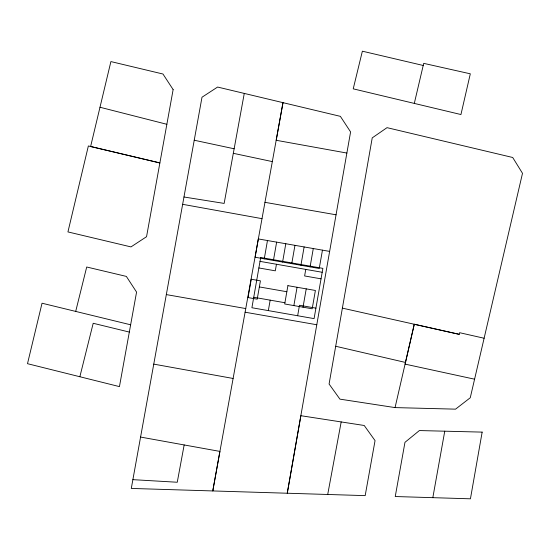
<?xml version="1.0" encoding="UTF-8"?>
<svg xmlns="http://www.w3.org/2000/svg" width="550" height="550" viewBox="0 0 550 550"><rect width="100%" height="100%" fill="white"/><g stroke="black" fill="none" stroke-linecap="round" stroke-linejoin="round"><path stroke-width="0.82" d="M264.268 258.857L267.472 240.529M273.426 260.459L276.636 242.131M268.338 310.613L270.167 300.149M276.451 264.254L275.296 270.827L258.871 267.953M282.59 262.061L285.801 243.732M291.754 263.663L294.958 245.341M293.865 305.587L297.069 287.258M300.919 265.265L304.123 246.943M297.66 315.741L299.489 305.278L315.92 308.151M305.766 269.397L304.618 275.956L321.049 278.836M303.022 307.189L306.233 288.86M310.083 266.874L313.287 248.545M322.451 250.147L319.241 268.476L255.104 257.249L258.308 238.927L329.649 251.405M346.871 153.051L350.591 131.924L340.381 116.353L217.601 87.051L202.001 97.226L131.292 488.434L365.179 495.626L375.052 440.612L364.217 425.487L300.864 415.704L287.265 493.226L346.871 153.051L276.196 140.284L282.989 102.637L212.774 490.951L219.911 451.406L140.573 437.064M335.692 346.259L329.079 384.017L339.921 399.142L395.051 407.598L455.551 409.152L470.264 397.753L522.5 173.319L512.703 157.486L387.021 127.662L372.233 137.871L335.692 346.259L405.467 362.443M432.822 497.668L444.757 431.193M129.319 332.076L136.565 292.091L126.356 276.409L86.708 267.004L75.694 311.417L42.034 303.215L27.5 363.688L119.446 386.609L129.319 332.076L93.198 323.276L79.867 376.723M244.269 93.424L224.146 203.417L183.975 196.989M184.161 444.95L177.258 482.247L132.873 479.655M327.711 494.484L341.186 421.912M484.131 338.243L459.614 332.695L459.209 334.331L414.274 324.246L405.096 364.121L474.574 379.191M395.051 407.598L414.274 324.246M423.211 65.471L423.706 63.353L470.312 73.81L460.941 114.537L353.224 88.839L362.368 51.191L423.211 65.471L414.301 103.414M264.969 202.331L336.057 214.803M260.019 261.374L322.197 272.278M259.353 286.928L286.846 291.734M253.742 297.275L284.921 302.734M245.107 312.214L316.786 324.754M166.327 294.594L245.761 308.564M182.621 204.311L261.999 218.659M153.752 364.121L233.09 378.462M233.31 153.312L272.326 161.597M194.226 140.229L234.135 148.775M342.375 308.131L459.209 334.331M75.694 311.417L130.632 324.789M99.99 107.25L166.863 124.293M251.254 279.242L248.05 297.571L257.207 299.173L260.418 280.844L251.254 279.242M260.7 257.489L251.907 307.739L314.084 318.615L322.877 268.373L260.7 257.489M287.904 285.656L284.701 303.978L312.187 308.791L315.397 290.469L287.904 285.656M482.158 432.114L470.436 498.809L395.244 496.533L404.965 442.331L419.389 430.561L482.158 432.114M173.133 89.588L146.547 236.706L130.983 246.909L67.939 231.921L88.358 145.97L159.878 162.938L90.626 146.493L110.894 61.579L162.965 74.016L173.133 89.588"/></g></svg>
